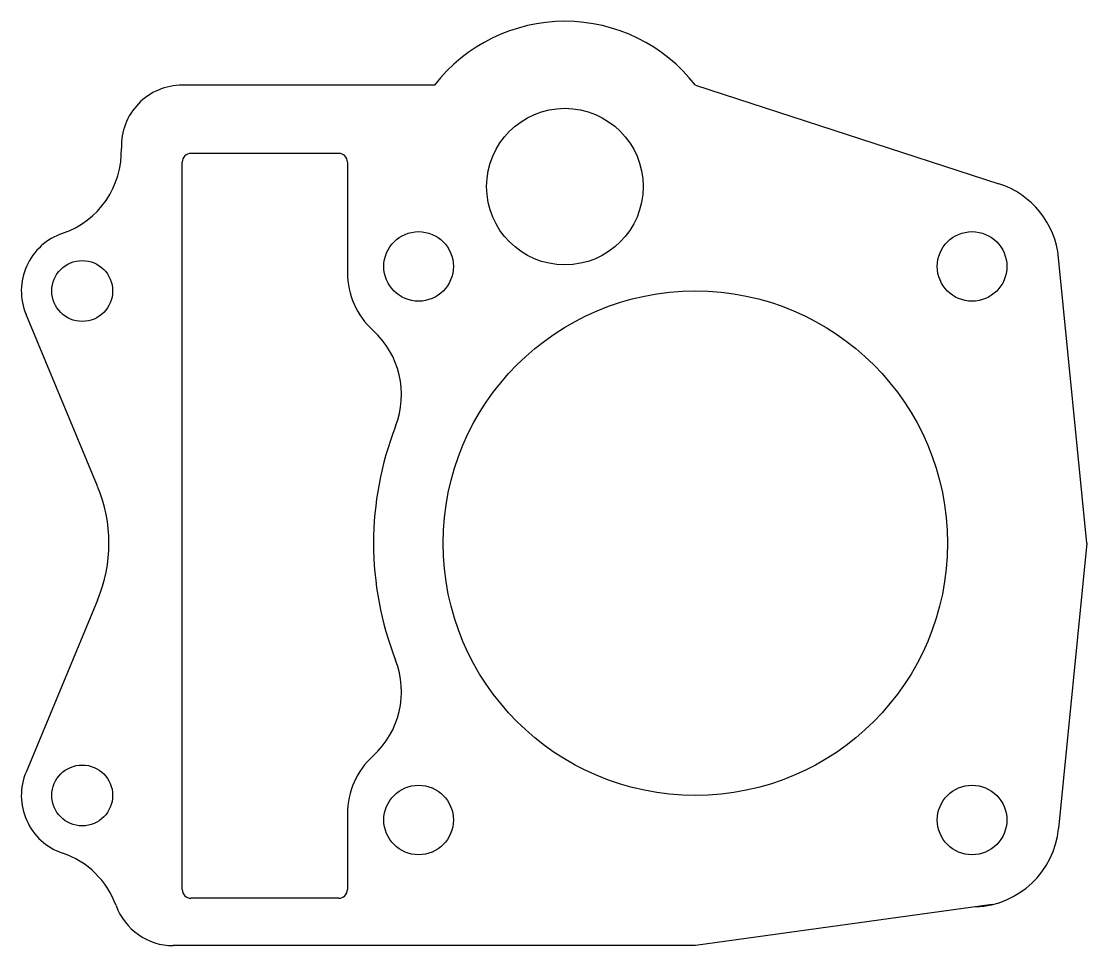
# Model space of a CAD drawing. Header units: millimetres. Extents: x 252 to 375, y 223 to 330.
import ezdxf

# ---------------------------------------------------------------- set-up
doc = ezdxf.new("R2010")
doc.units = ezdxf.units.MM

msp = doc.modelspace()

# ---------------------------------------------------------------- linework, layer by layer
for p, q in [((299.72, 322.41), (270.72, 322.41)), ((329.72, 322.41), (364.63, 311.08)), ((288.72, 314.57), (271.72, 314.57)), ((270.72, 229.93), (270.72, 313.57)), ((289.72, 313.57), (289.72, 300.87)), ((374.72, 269.75), (371.49, 302.55)), ((260.99, 276.29), (252.76, 296.06)), ((374.72, 269.75), (371.49, 236.95)), ((260.99, 263.21), (252.76, 243.44)), ((289.72, 238.64), (289.72, 229.93)), ((288.72, 228.93), (271.72, 228.93)), ((363.85, 228.2), (329.72, 223.48)), ((329.72, 223.48), (269.69, 223.48))]:
    msp.add_line(p, q)
for centre, radius in [((314.72, 310.75), 9), ((297.9, 301.57), 4), ((361.54, 301.57), 4), ((259.22, 298.75), 3.5), ((329.72, 269.75), 29), ((259.22, 240.75), 3.5), ((297.9, 237.93), 4), ((361.54, 237.93), 4)]:
    msp.add_circle(centre, radius)
for centre, radius, start, end in [((314.72, 310.75), 19, 37.8636, 142.1364), ((270.72, 315.41), 7, 90, 181.9312), ((253.73, 314.84), 10, 288.8421, 1.9312), ((271.72, 313.57), 1, 90, 180), ((288.72, 313.57), 1, 0, 90), ((361.54, 301.57), 10, 5.6212, 72.0169), ((259.22, 298.75), 7, 108.8421, 202.6199), ((298.72, 300.87), 9, 180, 227.6805), ((285.93, 286.82), 10, 338.7085, 47.6805), ((329.72, 269.75), 37, 158.7085, 201.2915), ((245.3, 269.75), 17, 337.3801, 22.6199), ((285.93, 252.69), 10, 312.3195, 21.2915), ((298.72, 238.64), 9, 132.3195, 180), ((259.22, 240.75), 7, 157.3801, 251.1235), ((361.54, 237.93), 10, 272.403, 354.3788), ((253.72, 224.67), 10, 19.9867, 71.1235), ((271.72, 229.93), 1, 180, 270), ((288.72, 229.93), 1, 270, 0), ((269.69, 230.48), 7, 199.9867, 270)]:
    msp.add_arc(centre, radius, start, end)

doc.saveas('drawing.dxf')
